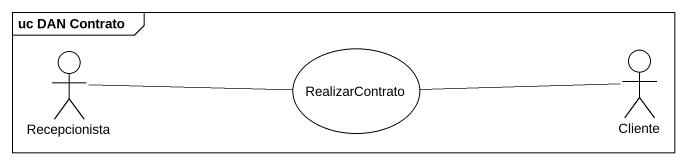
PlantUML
@startuml
mainframe uc DAN Contrato
actor Recepcionista
usecase RealizarContrato
actor Cliente
Recepcionista -right- RealizarContrato
Cliente -left- RealizarContrato
@enduml
